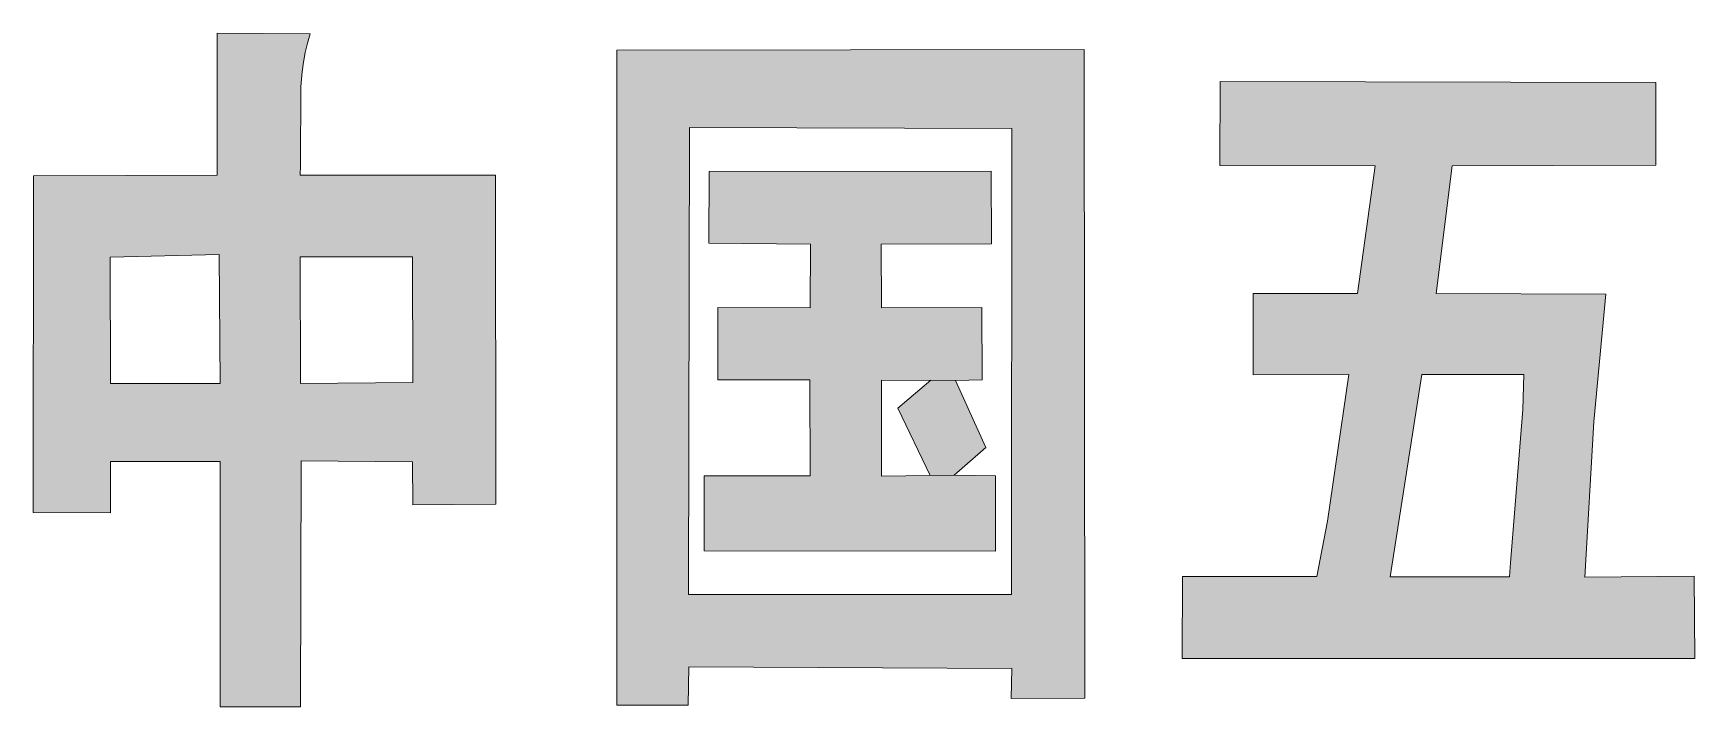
# Model space of a CAD drawing. Header units: millimetres. Extents: x 48 to 11980, y 100 to 8500.
# Drawn here: x 11020 to 11227.3, y 3840.4 to 3924.3 of the extents above; entities that cross this region are included whole.
import ezdxf

# ---------------------------------------------------------------- set-up
doc = ezdxf.new("R2010")
doc.units = ezdxf.units.MM
doc.linetypes.add('XKITLINE00', pattern=[0])
doc.layers.add('OtherObjectType', color=1, linetype='Continuous', lineweight=0)

# ---------------------------------------------------------------- blocks, each defined once
blk = doc.blocks.new('*A5')
at = {"layer": 'OtherObjectType'}
for points in [[(11053.33, 3880.66), (11067.35, 3880.79), (11067.3, 3896.44), (11077.66, 3906.6), (11077.69, 3865.6), (11067.33, 3865.52), (11067.3, 3870.89), (11053.41, 3870.99), (11053.33, 3840.37), (11043.31, 3840.36), (11043.3, 3870.93), (11029.64, 3870.94), (11029.62, 3864.51), (11020, 3864.58), (11020.04, 3906.54), (11042.95, 3906.61), (11042.95, 3924.3), (11054.54, 3924.23), (11054.36, 3923.65), (11054.2, 3923.06), (11053.93, 3921.88), (11053.71, 3920.69), (11053.55, 3919.48), (11053.39, 3917.66), (11053.33, 3907.84), (11053.31, 3906.62), (11077.66, 3906.6), (11043.21, 3896.72), (11029.61, 3896.4), (11029.63, 3880.65), (11043.3, 3880.65), (11043.21, 3896.72), (11077.66, 3906.6), (11067.3, 3896.44), (11053.31, 3896.45)], [(11101.75, 3854.35), (11142.01, 3854.34), (11142.05, 3912.42), (11092.79, 3922.21), (11151.08, 3922.28), (11151.17, 3841.44), (11141.99, 3841.39), (11142.06, 3845.13), (11101.77, 3845.32), (11101.71, 3840.55), (11092.81, 3840.56), (11092.79, 3922.21), (11142.05, 3912.42), (11101.84, 3912.54)], [(11205.82, 3877.42), (11205.94, 3881.79), (11193.22, 3881.76), (11216.18, 3891.77), (11214.65, 3875.85), (11213.53, 3856.52), (11227.17, 3856.64), (11227.25, 3846.37), (11163.33, 3846.36), (11163.34, 3856.59), (11180.13, 3856.61), (11181.43, 3863.49), (11184.11, 3881.75), (11172.19, 3881.71), (11172.16, 3891.86), (11185.18, 3891.85), (11187.38, 3907.78), (11168.03, 3907.81), (11168.06, 3918.28), (11222.39, 3918.15), (11222.41, 3907.85), (11197, 3907.77), (11194.99, 3891.85), (11216.18, 3891.77), (11193.22, 3881.76), (11189.26, 3856.56), (11204.16, 3856.56), (11204.25, 3858.3)], [(11116.94, 3898.01), (11104.28, 3898.12), (11104.3, 3907.05), (11139.49, 3907.1), (11139.52, 3898.06), (11125.78, 3898.02), (11125.83, 3890.06), (11138.34, 3890.11), (11138.37, 3881.11), (11135.04, 3881.04), (11125.79, 3881.07), (11125.81, 3869.11), (11134.88, 3869.21), (11140.02, 3869.14), (11140.04, 3859.77), (11103.67, 3859.8), (11103.7, 3869.14), (11116.91, 3869.14), (11116.89, 3881.11), (11105.38, 3881.09), (11105.41, 3890.1), (11116.9, 3890.07)], [(11131.88, 3869.17), (11127.83, 3877.59), (11131.96, 3881.05), (11135.04, 3881.04), (11138.81, 3872.68), (11134.88, 3869.21)]]:
    blk.add_hatch(color=7, dxfattribs=at).paths.add_polyline_path(points, flags=17)
at = {"layer": 'OtherObjectType', "color": 7, "linetype": 'XKITLINE00', "lineweight": 0}
for p, q in [((11054.54, 3924.23), (11042.95, 3924.3)), ((11042.95, 3924.3), (11042.95, 3906.61)), ((11042.95, 3906.61), (11042.95, 3924.3)), ((11042.95, 3924.3), (11054.54, 3924.23)), ((11054.2, 3923.06), (11054.36, 3923.65)), ((11054.36, 3923.65), (11054.2, 3923.06)), ((11054.36, 3923.65), (11054.54, 3924.23)), ((11054.54, 3924.23), (11054.36, 3923.65)), ((11053.71, 3920.69), (11053.93, 3921.88)), ((11053.93, 3921.88), (11053.71, 3920.69)), ((11053.93, 3921.88), (11054.2, 3923.06)), ((11054.2, 3923.06), (11053.93, 3921.88)), ((11151.08, 3922.28), (11092.79, 3922.21)), ((11092.79, 3922.21), (11151.08, 3922.28)), ((11092.79, 3922.21), (11092.81, 3840.56)), ((11092.81, 3840.56), (11092.79, 3922.21)), ((11151.17, 3841.44), (11151.08, 3922.28)), ((11151.08, 3922.28), (11151.17, 3841.44)), ((11053.39, 3917.66), (11053.55, 3919.48)), ((11053.55, 3919.48), (11053.39, 3917.66)), ((11053.55, 3919.48), (11053.71, 3920.69)), ((11053.71, 3920.69), (11053.55, 3919.48)), ((11053.33, 3907.84), (11053.39, 3917.66)), ((11053.39, 3917.66), (11053.33, 3907.84)), ((11168.06, 3918.28), (11168.03, 3907.81)), ((11168.03, 3907.81), (11168.06, 3918.28)), ((11222.39, 3918.15), (11168.06, 3918.28)), ((11168.06, 3918.28), (11222.39, 3918.15)), ((11222.41, 3907.85), (11222.39, 3918.15)), ((11222.39, 3918.15), (11222.41, 3907.85)), ((11101.75, 3854.35), (11101.84, 3912.54)), ((11101.84, 3912.54), (11101.75, 3854.35)), ((11101.84, 3912.54), (11142.05, 3912.42)), ((11142.05, 3912.42), (11101.84, 3912.54)), ((11142.05, 3912.42), (11142.01, 3854.34)), ((11142.01, 3854.34), (11142.05, 3912.42)), ((11053.31, 3906.62), (11053.33, 3907.84)), ((11053.33, 3907.84), (11053.31, 3906.62)), ((11104.3, 3907.05), (11104.28, 3898.12)), ((11139.49, 3907.1), (11104.3, 3907.05)), ((11139.52, 3898.06), (11139.49, 3907.1)), ((11168.03, 3907.81), (11187.38, 3907.78)), ((11187.38, 3907.78), (11168.03, 3907.81)), ((11187.38, 3907.78), (11185.18, 3891.85)), ((11185.18, 3891.85), (11187.38, 3907.78)), ((11194.99, 3891.85), (11197, 3907.77)), ((11197, 3907.77), (11194.99, 3891.85)), ((11197, 3907.77), (11222.41, 3907.85)), ((11222.41, 3907.85), (11197, 3907.77)), ((11020.04, 3906.54), (11020, 3864.58)), ((11020, 3864.58), (11020.04, 3906.54)), ((11042.95, 3906.61), (11020.04, 3906.54)), ((11020.04, 3906.54), (11042.95, 3906.61)), ((11077.66, 3906.6), (11053.31, 3906.62)), ((11053.31, 3906.62), (11077.66, 3906.6)), ((11077.69, 3865.6), (11077.66, 3906.6)), ((11077.66, 3906.6), (11077.69, 3865.6)), ((11029.61, 3896.4), (11043.21, 3896.72)), ((11043.21, 3896.72), (11029.61, 3896.4)), ((11029.63, 3880.65), (11029.61, 3896.4)), ((11029.61, 3896.4), (11029.63, 3880.65)), ((11043.21, 3896.72), (11043.3, 3880.65)), ((11043.3, 3880.65), (11043.21, 3896.72)), ((11053.33, 3880.66), (11053.31, 3896.45)), ((11053.31, 3896.45), (11067.3, 3896.44)), ((11067.3, 3896.44), (11053.31, 3896.45)), ((11053.31, 3896.45), (11053.33, 3880.66)), ((11067.3, 3896.44), (11067.35, 3880.79)), ((11067.35, 3880.79), (11067.3, 3896.44)), ((11104.28, 3898.12), (11116.94, 3898.01)), ((11116.94, 3898.01), (11116.9, 3890.07)), ((11125.78, 3898.02), (11139.52, 3898.06)), ((11125.83, 3890.06), (11125.78, 3898.02)), ((11185.18, 3891.85), (11172.16, 3891.86)), ((11172.16, 3891.86), (11172.19, 3881.71)), ((11172.19, 3881.71), (11172.16, 3891.86)), ((11172.16, 3891.86), (11185.18, 3891.85)), ((11216.18, 3891.77), (11194.99, 3891.85)), ((11194.99, 3891.85), (11216.18, 3891.77)), ((11214.65, 3875.85), (11216.18, 3891.77)), ((11216.18, 3891.77), (11214.65, 3875.85)), ((11105.41, 3890.1), (11105.38, 3881.09)), ((11116.9, 3890.07), (11105.41, 3890.1)), ((11138.34, 3890.11), (11125.83, 3890.06)), ((11138.37, 3881.11), (11138.34, 3890.11)), ((11043.3, 3880.65), (11029.63, 3880.65)), ((11029.63, 3880.65), (11043.3, 3880.65)), ((11067.35, 3880.79), (11053.33, 3880.66)), ((11053.33, 3880.66), (11067.35, 3880.79)), ((11105.38, 3881.09), (11116.89, 3881.11)), ((11116.89, 3881.11), (11116.91, 3869.14)), ((11125.81, 3869.11), (11125.79, 3881.07)), ((11135.04, 3881.04), (11125.79, 3881.07)), ((11125.79, 3881.07), (11125.81, 3869.11)), ((11131.96, 3881.05), (11127.83, 3877.59)), ((11135.04, 3881.04), (11138.37, 3881.11)), ((11138.81, 3872.68), (11135.04, 3881.04)), ((11172.19, 3881.71), (11184.11, 3881.75)), ((11184.11, 3881.75), (11172.19, 3881.71)), ((11184.11, 3881.75), (11181.43, 3863.49)), ((11181.43, 3863.49), (11184.11, 3881.75)), ((11189.26, 3856.56), (11193.22, 3881.76)), ((11193.22, 3881.76), (11189.26, 3856.56)), ((11193.22, 3881.76), (11205.94, 3881.79)), ((11205.94, 3881.79), (11193.22, 3881.76)), ((11205.94, 3881.79), (11205.82, 3877.42)), ((11205.82, 3877.42), (11205.94, 3881.79)), ((11127.83, 3877.59), (11131.88, 3869.17)), ((11205.82, 3877.42), (11204.25, 3858.3)), ((11204.25, 3858.3), (11205.82, 3877.42)), ((11213.53, 3856.52), (11214.65, 3875.85)), ((11214.65, 3875.85), (11213.53, 3856.52)), ((11134.88, 3869.21), (11138.81, 3872.68)), ((11029.62, 3864.51), (11029.64, 3870.94)), ((11029.64, 3870.94), (11029.62, 3864.51)), ((11029.64, 3870.94), (11043.3, 3870.93)), ((11043.3, 3870.93), (11029.64, 3870.94)), ((11043.3, 3870.93), (11043.31, 3840.36)), ((11043.31, 3840.36), (11043.3, 3870.93)), ((11053.33, 3840.37), (11053.41, 3870.99)), ((11053.41, 3870.99), (11053.33, 3840.37)), ((11053.41, 3870.99), (11067.3, 3870.89)), ((11067.3, 3870.89), (11053.41, 3870.99)), ((11067.3, 3870.89), (11067.33, 3865.52)), ((11067.33, 3865.52), (11067.3, 3870.89)), ((11103.7, 3869.14), (11103.67, 3859.8)), ((11116.91, 3869.14), (11103.7, 3869.14)), ((11125.81, 3869.11), (11134.88, 3869.21)), ((11140.02, 3869.14), (11134.88, 3869.21)), ((11140.04, 3859.77), (11140.02, 3869.14)), ((11067.33, 3865.52), (11077.69, 3865.6)), ((11077.69, 3865.6), (11067.33, 3865.52)), ((11020, 3864.58), (11029.62, 3864.51)), ((11029.62, 3864.51), (11020, 3864.58)), ((11181.43, 3863.49), (11180.13, 3856.61)), ((11180.13, 3856.61), (11181.43, 3863.49)), ((11103.67, 3859.8), (11140.04, 3859.77)), ((11204.25, 3858.3), (11204.16, 3856.56)), ((11204.16, 3856.56), (11204.25, 3858.3)), ((11163.34, 3856.59), (11163.33, 3846.36)), ((11163.33, 3846.36), (11163.34, 3856.59)), ((11180.13, 3856.61), (11163.34, 3856.59)), ((11163.34, 3856.59), (11180.13, 3856.61)), ((11204.16, 3856.56), (11189.26, 3856.56)), ((11189.26, 3856.56), (11204.16, 3856.56)), ((11227.17, 3856.64), (11213.53, 3856.52)), ((11213.53, 3856.52), (11227.17, 3856.64)), ((11227.25, 3846.37), (11227.17, 3856.64)), ((11227.17, 3856.64), (11227.25, 3846.37)), ((11142.01, 3854.34), (11101.75, 3854.35)), ((11101.75, 3854.35), (11142.01, 3854.34)), ((11101.71, 3840.55), (11101.77, 3845.32)), ((11101.77, 3845.32), (11101.71, 3840.55)), ((11101.77, 3845.32), (11142.06, 3845.13)), ((11142.06, 3845.13), (11101.77, 3845.32)), ((11142.06, 3845.13), (11141.99, 3841.39)), ((11141.99, 3841.39), (11142.06, 3845.13)), ((11163.33, 3846.36), (11227.25, 3846.37)), ((11227.25, 3846.37), (11163.33, 3846.36)), ((11092.81, 3840.56), (11101.71, 3840.55)), ((11101.71, 3840.55), (11092.81, 3840.56)), ((11141.99, 3841.39), (11151.17, 3841.44)), ((11151.17, 3841.44), (11141.99, 3841.39)), ((11043.31, 3840.36), (11053.33, 3840.37)), ((11053.33, 3840.37), (11043.31, 3840.36))]:
    blk.add_line(p, q, dxfattribs=at)

msp = doc.modelspace()

# ---------------------------------------------------------------- block references
at = {"lineweight": 0}
msp.add_blockref('*A5', (0, 0), dxfattribs=at)

doc.saveas('drawing.dxf')
